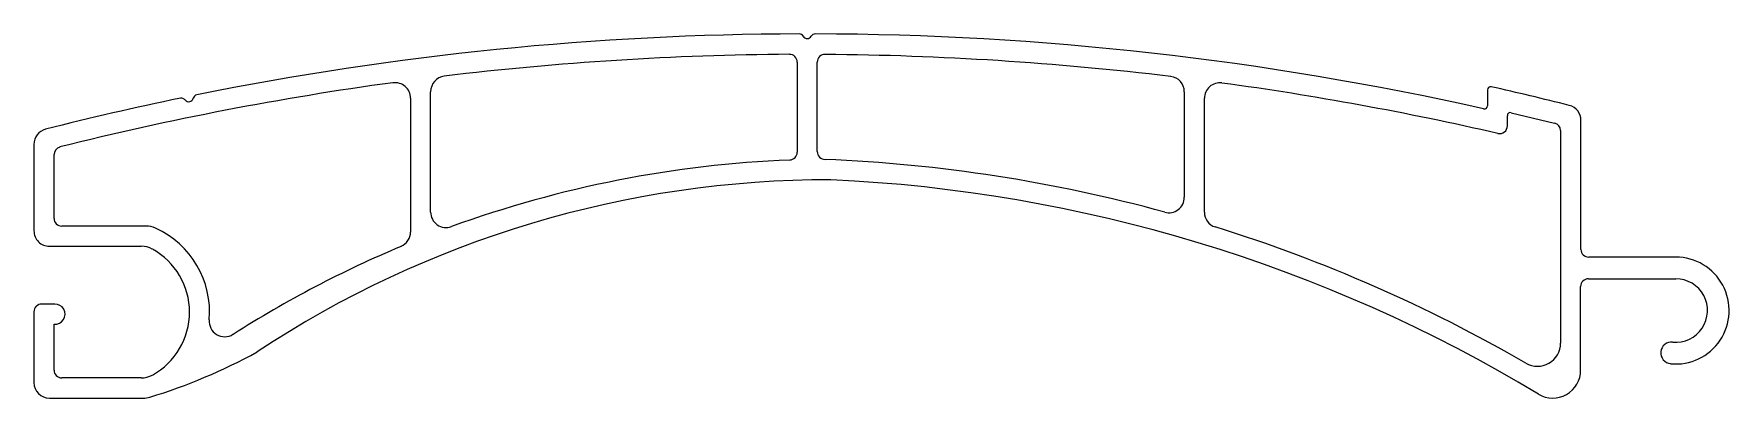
# Model space of a CAD drawing. Extents: x 2510 to 2620, y 1817 to 1840.
import ezdxf

# ---------------------------------------------------------------- set-up
doc = ezdxf.new("R2010")
doc.units = 0
doc.layers.add('WYMIAR', color=4, linetype='CONTINUOUS')

msp = doc.modelspace()

# ---------------------------------------------------------------- linework, layer by layer
at = {"layer": 'WYMIAR', "color": 0}
for p, q in [((2559.6, 1838.68), (2559.6, 1832.86)), ((2560.9, 1832.9), (2560.9, 1838.68)), ((2534.6, 1836.35), (2534.6, 1827.71)), ((2535.9, 1829), (2535.9, 1836.77)), ((2584.63, 1836.76), (2584.63, 1829.95)), ((2585.93, 1828.99), (2585.93, 1836.34)), ((2604.23, 1836.89), (2604.23, 1835.85)), ((2605.52, 1834.56), (2605.52, 1835.22)), ((2605.77, 1835.41), (2608.57, 1834.74)), ((2610.28, 1826.59), (2610.28, 1834.91)), ((2608.96, 1834.26), (2608.96, 1820.54)), ((2510.25, 1833.37), (2510.25, 1827.79)), ((2511.55, 1828.59), (2511.55, 1832.71)), ((2517.49, 1828.09), (2512.05, 1828.09)), ((2511.25, 1826.79), (2517.18, 1826.79)), ((2616.41, 1826.09), (2610.78, 1826.09)), ((2610.26, 1818.79), (2610.26, 1824.19)), ((2610.76, 1824.69), (2616.41, 1824.69)), ((2511.59, 1823.06), (2510.75, 1823.06)), ((2510.25, 1822.56), (2510.25, 1817.99)), ((2511.55, 1818.79), (2511.55, 1821.76)), ((2517.18, 1818.29), (2512.05, 1818.29)), ((2511.25, 1816.99), (2517.31, 1816.99))]:
    msp.add_line(p, q, dxfattribs=at)
for centre, radius, start, end in [((2560.25, 1640.5), 200, 90.149, 101.3835), ((2559.73, 1840.2), 0.3, 30.0745, 90.149), ((2560.77, 1840.2), 0.3, 89.851, 149.9255), ((2560.25, 1640.5), 200, 77.3697, 89.851), ((2560.25, 1840.5), 0.3, 210.0745, 329.9255), ((2560.57, 1638.68), 200.51, 90.421, 96.8143), ((2559.1, 1838.68), 0.5, 0, 90.421), ((2561.4, 1838.68), 0.5, 89.5365, 180), ((2559.77, 1637.14), 202.04, 83.1832, 89.5365), ((2560.57, 1638.68), 200.51, 97.7691, 104.0415), ((2533.6, 1836.35), 1, 0, 97.7691), ((2536.9, 1836.77), 1, 96.8143, 180), ((2583.63, 1836.76), 1, 0, 83.1832), ((2586.93, 1836.34), 1, 82.2357, 180), ((2559.77, 1637.14), 202.04, 77.0891, 82.2357), ((2604.43, 1836.89), 0.2, 77.3232, 180), ((2560.25, 1640.5), 201.5, 75.8471, 77.3232), ((2560.25, 1640.5), 200, 101.6921, 104.2558), ((2519.78, 1836.05), 0.3, 37.8459, 101.6921), ((2520.26, 1836.42), 0.3, 217.8459, 345.2297), ((2520.84, 1836.27), 0.3, 101.3835, 165.2297), ((2604.03, 1835.85), 0.2, 257.3697, 0), ((2605.72, 1835.22), 0.2, 76.569, 180), ((2609.28, 1834.91), 1, 0, 75.8471), ((2511.25, 1833.37), 1, 104.2558, 180), ((2605.02, 1834.56), 0.5, 257.0891, 0), ((2608.46, 1834.26), 0.5, 0, 76.569), ((2512.05, 1832.71), 0.5, 104.0415, 180), ((2559.1, 1832.86), 0.5, 272.2525, 0), ((2561.4, 1832.9), 0.5, 180, 270.1318), ((2561.97, 1760.03), 72.38, 92.2525, 109.9738), ((2557.37, 1733.89), 98.59, 74.7072, 87.6541), ((2561.68, 1763.89), 67.19, 89.9131, 123.4133), ((2557.37, 1733.89), 97.29, 58.963, 87.3983), ((2583.63, 1829.95), 1, 254.7072, 0), ((2512.05, 1828.59), 0.5, 180, 270), ((2536.9, 1829), 1, 180, 289.9738), ((2586.93, 1828.99), 1, 180, 252.7306), ((2511.25, 1827.79), 1, 179.7603, 270.2397), ((2517.49, 1826.59), 1.5, 65.7369, 90), ((2515.67, 1822.54), 5.94, 355.1211, 65.7369), ((2533.6, 1827.71), 1, 292.7386, 360), ((2557.37, 1733.89), 98.59, 59.9687, 72.7306), ((2517.18, 1825.29), 1.5, 61.1412, 90), ((2515.67, 1822.54), 4.64, 298.8588, 61.1412), ((2561.97, 1760.03), 72.38, 112.7386, 122.458), ((2610.78, 1826.59), 0.5, 180, 270), ((2616.41, 1822.64), 3.45, 264.485, 90), ((2610.76, 1824.19), 0.5, 90, 180), ((2616.41, 1822.64), 2.05, 264.485, 90), ((2510.75, 1822.56), 0.5, 90, 180), ((2511.61, 1822.41), 0.65, 264.5691, 91.7357), ((2522.58, 1821.95), 1, 175.1211, 302.458), ((2507.27, 1851.64), 36.14, 286.8446, 298.7976), ((2607.46, 1820.54), 1.5, 239.9687, 360), ((2616.14, 1819.91), 0.699, 84.485, 264.485), ((2512.05, 1818.79), 0.5, 180, 270), ((2517.18, 1819.79), 1.5, 270, 298.8588), ((2608.46, 1818.79), 1.8, 238.963, 0), ((2511.25, 1817.99), 1, 180, 270), ((2517.31, 1818.49), 1.5, 270, 286.8446)]:
    msp.add_arc(centre, radius, start, end, dxfattribs=at)

doc.saveas('drawing.dxf')
